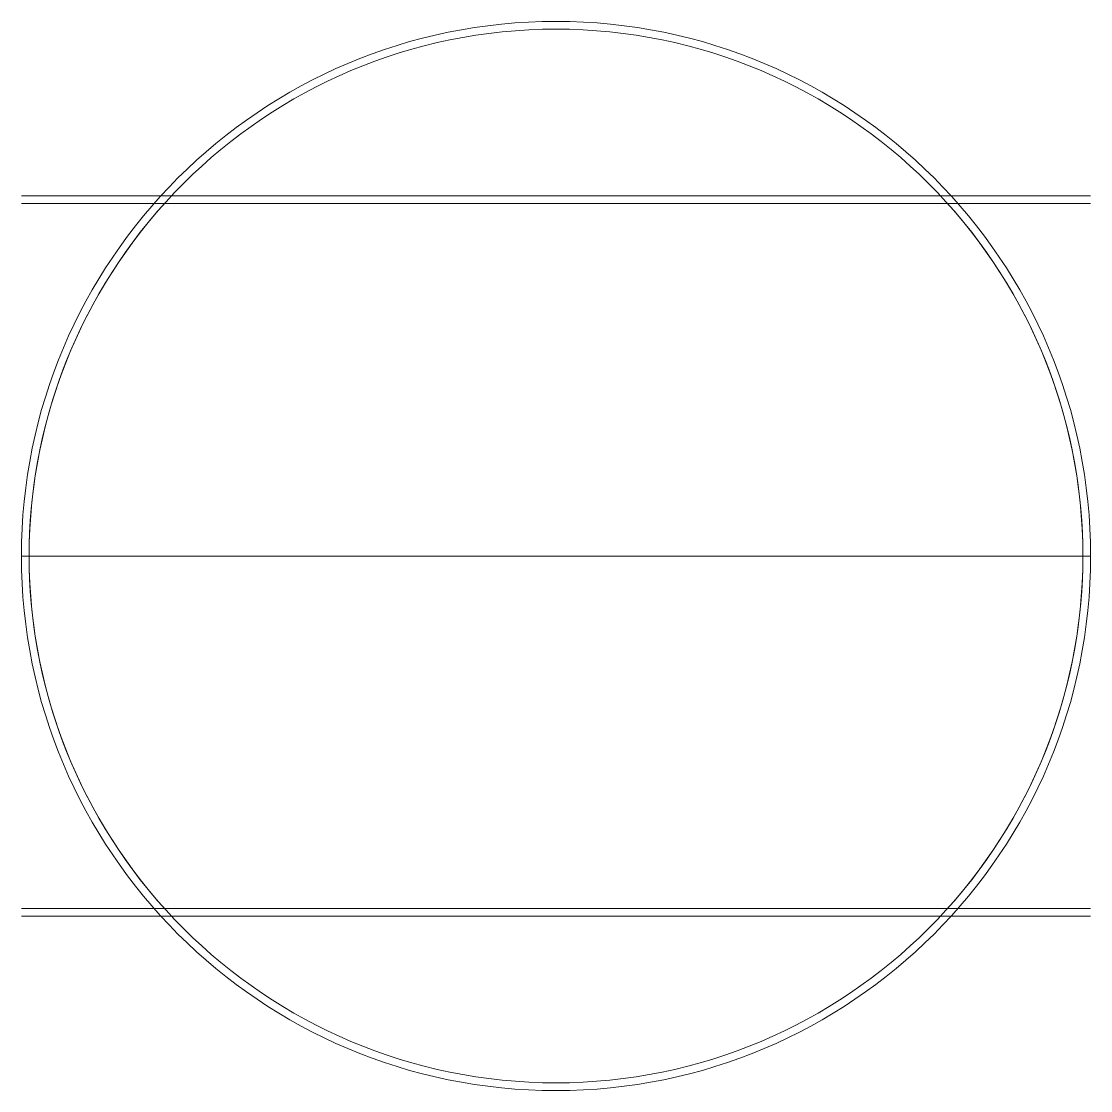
# Model space of a CAD drawing. Header units: inches. Extents: x -3.45 to 3.45, y -3.45 to 3.45.
import ezdxf

# ---------------------------------------------------------------- set-up
doc = ezdxf.new("R2010")
doc.units = ezdxf.units.IN
for name, color, linetype, lineweight, true_color in [('cut', 7, 'CONTINUOUS', 0, 0x000000), ('drawing', 5, 'CONTINUOUS', 0, 0x0000ff), ('kerf', 2, 'CONTINUOUS', 0, 0xffff00)]:
    doc.layers.add(name, color=color, linetype=linetype, lineweight=lineweight, true_color=true_color)

msp = doc.modelspace()

# ---------------------------------------------------------------- linework, layer by layer
at = {"layer": 'cut'}
for p, q in [((-2.5267, 2.275), (2.5267, 2.275)), ((2.5267, -2.275), (-2.5267, -2.275))]:
    msp.add_line(p, q, dxfattribs=at)
for start, end in [(138.001, 221.999), (318.001, 41.999)]:
    msp.add_arc((0, 0), 3.4, start, end, dxfattribs=at)
at = {"layer": 'drawing'}
for p, q in [((-3.45, 2.325), (3.45, 2.325)), ((-3.45, 0), (3.45, 0)), ((-3.45, -2.325), (3.45, -2.325))]:
    msp.add_line(p, q, dxfattribs=at)
msp.add_circle((0, 0), 3.45, dxfattribs=at)
at = {"layer": 'kerf'}
for p, q in [((-3.45, 2.275), (3.45, 2.275)), ((-3.45, -2.275), (3.45, -2.275))]:
    msp.add_line(p, q, dxfattribs=at)
msp.add_circle((0, 0), 3.4, dxfattribs=at)

doc.saveas('drawing.dxf')
